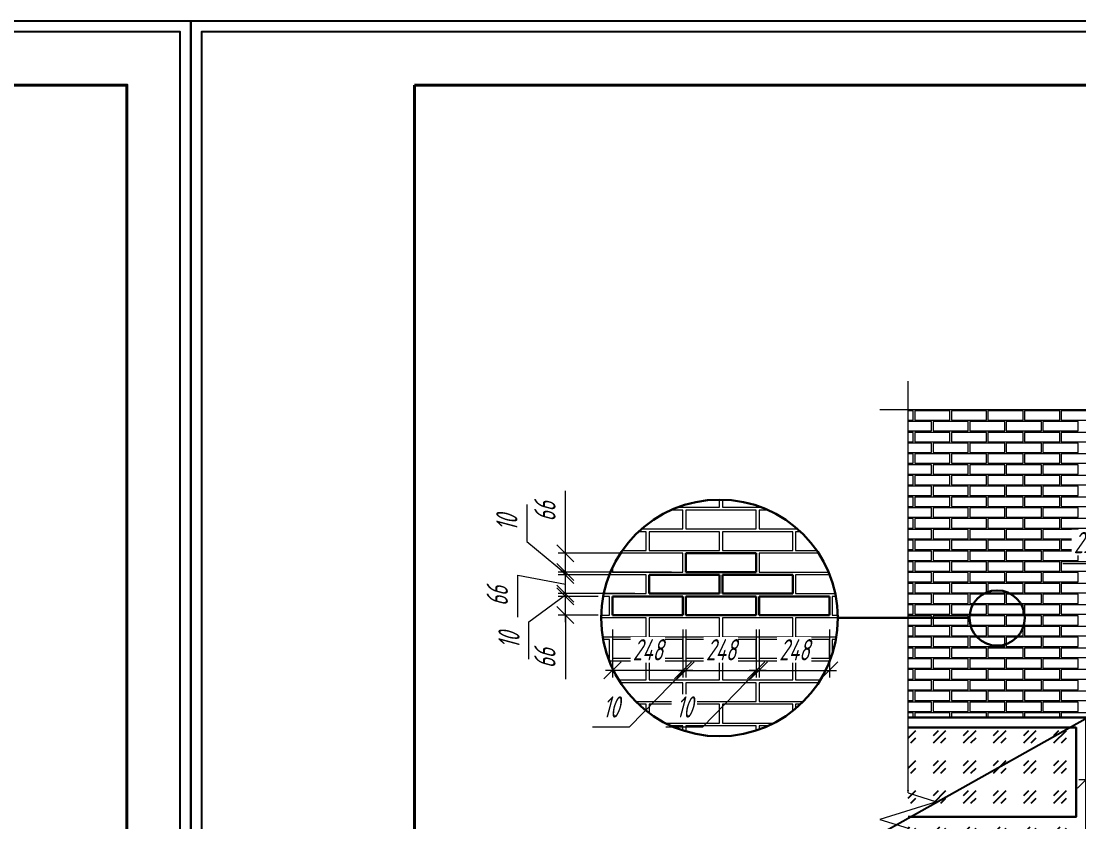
# Model space of a CAD drawing. Header units: millimetres. Extents: x -85477 to 745244, y -3684 to 128206.
# Drawn here: x 701669 to 709118, y 91721 to 97364 of the extents above; entities that cross this region are included whole.
import ezdxf

# ---------------------------------------------------------------- set-up
doc = ezdxf.new("R2010")
doc.units = ezdxf.units.MM
doc.layers.add('РАЗМЕРЫ', color=5, linetype='Continuous', lineweight=15)
doc.layers.add('СТЕНЫ 01', color=7, linetype='Continuous', lineweight=50)
doc.layers.add('ФОРМАТ', color=7, linetype='Continuous')
doc.layers.add('ШТРИХОВКА', color=3, linetype='Continuous', transparency=0.5)
doc.styles.add('ism - 01', font='simplex.shx', dxfattribs={"width": 0.62, "oblique": 15, "height": 150})
doc.styles.add('ism - 02', font='simplex.shx', dxfattribs={"width": 0.8, "oblique": 15, "height": 150})
doc.styles.get("Standard").update_dxf_attribs({"font": 'arial.ttf'})
doc.dimstyles.new('ism - 01', dxfattribs={"dimtxt": 150, "dimasz": 120, "dimexe": 50, "dimexo": 100, "dimgap": 65, "dimtad": 1, "dimdec": 0, "dimtxsty": 'ism - 01', "dimblk": 'OBLIQUE', "dimcen": 0, "dimdle": 50, "dimadec": 0, "dimazin": 0, "dimtfac": 1, "dimtdec": 0, "dimtmove": 0, "dimatfit": 3, "dimldrblk": 'OBLIQUE', "dimfxl": 1, "dimlwd": -1, "dimlwe": -1, "dimarcsym": 0})
doc.dimstyles.new('горизонтальный М100', dxfattribs={"dimscale": 100, "dimtxt": 3, "dimasz": 2, "dimexe": 2, "dimexo": 1, "dimgap": 1, "dimtad": 1, "dimtih": 1, "dimtoh": 1, "dimdec": 0, "dimzin": 1, "dimdsep": 46, "dimtxsty": 'Standard', "dimblk": 'OBLIQUE', "dimcen": 0, "dimdle": 2, "dimadec": 0, "dimazin": 0, "dimtfac": 1, "dimtdec": 0, "dimtmove": 0, "dimatfit": 3, "dimfxl": 1, "dimtolj": 1, "dimtzin": 0, "dimarcsym": 0})

# ---------------------------------------------------------------- blocks, each defined once
blk = doc.blocks.new('*D318')
at = {"layer": 'Defpoints', "color": 0, "linetype": 'ByBlock', "ltscale": 1.333333, "transparency": 16777216}
for p in [(0, 594), (0, 594), (0, 0)]:
    blk.add_point(p, dxfattribs=at)
at = {"layer": 'ФОРМАТ', "color": 0, "linetype": 'ByBlock', "lineweight": -2, "ltscale": 1.333333, "transparency": 16777216}
blk.add_line((0, 0), (0, 594), dxfattribs=at)
at = {"layer": 'ФОРМАТ', "color": 0, "linetype": 'ByBlock', "lineweight": -2, "ltscale": 1.333333, "transparency": 16777216, "insert": (-25.291, 3.782), "char_height": 150, "attachment_point": 5, "style": 'ism - 02'}
blk.add_mtext('\\A1;{\\H0.012x;594}', dxfattribs=at)
blk = doc.blocks.new('_None')
blk = doc.blocks.new('*U485')
at = {"layer": 'РАЗМЕРЫ', "color": 0, "ltscale": 100}
for p, q in [((0, -2700.2), (0, 200)), ((0, -2700.2), (200, -2762.7)), ((200, -2762.7), (-200, -2887.7)), ((-200, -2887.7), (0, -2950.2)), ((0, -5850.4), (0, -2950.2))]:
    blk.add_line(p, q, dxfattribs=at)
blk = doc.blocks.new('_Oblique')
at = {"color": 0, "lineweight": -2}
blk.add_line((-0.5, -0.5), (0.5, 0.5), dxfattribs=at)
blk = doc.blocks.new('*D320')
at = {"layer": 'Defpoints', "color": 0}
for p in [(709169.5, 92456), (710724.5, 92436), (709169.5, 92018.5)]:
    blk.add_point(p, dxfattribs=at)
at = {"layer": 'РАЗМЕРЫ', "color": 0}
for p, q in [((709169.5, 92356), (709169.5, 91968.5)), ((710724.5, 92336), (710724.5, 91968.5)), ((710774.5, 92018.5), (709119.5, 92018.5))]:
    blk.add_line(p, q, dxfattribs=at)
at = {"layer": 'РАЗМЕРЫ', "color": 0, "xscale": 120, "yscale": 120, "zscale": 120, "rotation": 180}
blk.add_blockref('_Oblique', (709169.5, 92018.5), dxfattribs=at)
at = {"layer": 'РАЗМЕРЫ', "color": 0, "xscale": 120, "yscale": 120, "zscale": 120}
blk.add_blockref('_Oblique', (710724.5, 92018.5), dxfattribs=at)
at = {"layer": 'РАЗМЕРЫ', "color": 0, "insert": (709947, 92161.6), "char_height": 150, "attachment_point": 5, "style": 'ism - 01', "bg_fill": 3, "box_fill_scale": 1.1, "bg_fill_color": 256, "bg_fill_true_color": 13158600, "bg_fill_transparency": 0}
blk.add_mtext('1555', dxfattribs=at)
blk = doc.blocks.new('*U484')
at = {"layer": 'РАЗМЕРЫ', "color": 0, "ltscale": 100}
blk.add_line((-14589.6, 0), (-7319.8, 0), dxfattribs=at)
blk = doc.blocks.new('*D680')
at = {"layer": 'Defpoints', "color": 0}
for p in [(706349.9, 93177.9), (706845.9, 93177.9), (706845.9, 92788.1)]:
    blk.add_point(p, dxfattribs=at)
at = {"layer": 'РАЗМЕРЫ', "color": 0, "linetype": 'Continuous'}
for p, q in [((706349.9, 93077.9), (706349.9, 92738.1)), ((706845.9, 93077.9), (706845.9, 92738.1)), ((706299.9, 92788.1), (706895.9, 92788.1))]:
    blk.add_line(p, q, dxfattribs=at)
at = {"layer": 'РАЗМЕРЫ', "color": 0, "xscale": 120, "yscale": 120, "zscale": 120, "rotation": 180}
blk.add_blockref('_Oblique', (706349.9, 92788.1), dxfattribs=at)
at = {"layer": 'РАЗМЕРЫ', "color": 0, "xscale": 120, "yscale": 120, "zscale": 120}
blk.add_blockref('_Oblique', (706845.9, 92788.1), dxfattribs=at)
at = {"layer": 'РАЗМЕРЫ', "color": 0, "insert": (706597.9, 92933.9), "char_height": 150, "attachment_point": 5, "style": 'ism - 01', "bg_fill": 3, "box_fill_scale": 1.1, "bg_fill_color": 256, "bg_fill_true_color": 13158600, "bg_fill_transparency": 0}
blk.add_mtext('248', dxfattribs=at)
blk = doc.blocks.new('*D681')
at = {"layer": 'Defpoints', "color": 0}
for p in [(706865.9, 93177.9), (707361.9, 93177.9), (707361.9, 92788.1)]:
    blk.add_point(p, dxfattribs=at)
at = {"layer": 'РАЗМЕРЫ', "color": 0, "linetype": 'Continuous'}
for p, q in [((706865.9, 93077.9), (706865.9, 92738.1)), ((707361.9, 93077.9), (707361.9, 92738.1)), ((706815.9, 92788.1), (707411.9, 92788.1))]:
    blk.add_line(p, q, dxfattribs=at)
at = {"layer": 'РАЗМЕРЫ', "color": 0, "xscale": 120, "yscale": 120, "zscale": 120, "rotation": 180}
blk.add_blockref('_Oblique', (706865.9, 92788.1), dxfattribs=at)
at = {"layer": 'РАЗМЕРЫ', "color": 0, "xscale": 120, "yscale": 120, "zscale": 120}
blk.add_blockref('_Oblique', (707361.9, 92788.1), dxfattribs=at)
at = {"layer": 'РАЗМЕРЫ', "color": 0, "insert": (707113.9, 92933.9), "char_height": 150, "attachment_point": 5, "style": 'ism - 01', "bg_fill": 3, "box_fill_scale": 1.1, "bg_fill_color": 256, "bg_fill_true_color": 13158600, "bg_fill_transparency": 0}
blk.add_mtext('248', dxfattribs=at)
blk = doc.blocks.new('*D682')
at = {"layer": 'Defpoints', "color": 0}
for p in [(705833.9, 93177.9), (706329.9, 93177.9), (705833.9, 92788.1)]:
    blk.add_point(p, dxfattribs=at)
at = {"layer": 'РАЗМЕРЫ', "color": 0, "linetype": 'Continuous'}
for p, q in [((705833.9, 93077.9), (705833.9, 92738.1)), ((706329.9, 93077.9), (706329.9, 92738.1)), ((706379.9, 92788.1), (705783.9, 92788.1))]:
    blk.add_line(p, q, dxfattribs=at)
at = {"layer": 'РАЗМЕРЫ', "color": 0, "xscale": 120, "yscale": 120, "zscale": 120, "rotation": 180}
blk.add_blockref('_Oblique', (705833.9, 92788.1), dxfattribs=at)
at = {"layer": 'РАЗМЕРЫ', "color": 0, "xscale": 120, "yscale": 120, "zscale": 120}
blk.add_blockref('_Oblique', (706329.9, 92788.1), dxfattribs=at)
at = {"layer": 'РАЗМЕРЫ', "color": 0, "insert": (706081.9, 92933.9), "char_height": 150, "attachment_point": 5, "style": 'ism - 01', "bg_fill": 3, "box_fill_scale": 1.1, "bg_fill_color": 256, "bg_fill_true_color": 13158600, "bg_fill_transparency": 0}
blk.add_mtext('248', dxfattribs=at)
blk = doc.blocks.new('*D683')
at = {"layer": 'Defpoints', "color": 0}
for p in [(706329.9, 93177.9), (706349.9, 93177.9), (706329.9, 92788.1)]:
    blk.add_point(p, dxfattribs=at)
at = {"layer": 'РАЗМЕРЫ', "color": 0, "linetype": 'Continuous'}
for p, q in [((706329.9, 93077.9), (706329.9, 92738.1)), ((706349.9, 93077.9), (706349.9, 92738.1)), ((705953.9, 92391.1), (706339.9, 92788.1)), ((706399.9, 92788.1), (706279.9, 92788.1)), ((705693, 92391.1), (705953.9, 92391.1))]:
    blk.add_line(p, q, dxfattribs=at)
at = {"layer": 'РАЗМЕРЫ', "color": 0, "xscale": 120, "yscale": 120, "zscale": 120}
blk.add_blockref('_Oblique', (706329.9, 92788.1), dxfattribs=at)
at = {"layer": 'РАЗМЕРЫ', "color": 0, "xscale": 120, "yscale": 120, "zscale": 120, "rotation": 180}
blk.add_blockref('_Oblique', (706349.9, 92788.1), dxfattribs=at)
at = {"layer": 'РАЗМЕРЫ', "color": 0, "insert": (705823.5, 92531.1), "char_height": 150, "attachment_point": 5, "style": 'ism - 01', "bg_fill": 3, "box_fill_scale": 1.1, "bg_fill_color": 256, "bg_fill_true_color": 13158600, "bg_fill_transparency": 0}
blk.add_mtext('10', dxfattribs=at)
blk = doc.blocks.new('*D684')
at = {"layer": 'Defpoints', "color": 0}
for p in [(706845.9, 93177.9), (706865.9, 93177.9), (706845.9, 92788.1)]:
    blk.add_point(p, dxfattribs=at)
at = {"layer": 'РАЗМЕРЫ', "color": 0, "linetype": 'Continuous'}
for p, q in [((706845.9, 93077.9), (706845.9, 92738.1)), ((706865.9, 93077.9), (706865.9, 92738.1)), ((706469.9, 92391.1), (706855.9, 92788.1)), ((706915.9, 92788.1), (706795.9, 92788.1)), ((706209, 92391.1), (706469.9, 92391.1))]:
    blk.add_line(p, q, dxfattribs=at)
at = {"layer": 'РАЗМЕРЫ', "color": 0, "xscale": 120, "yscale": 120, "zscale": 120}
blk.add_blockref('_Oblique', (706845.9, 92788.1), dxfattribs=at)
at = {"layer": 'РАЗМЕРЫ', "color": 0, "xscale": 120, "yscale": 120, "zscale": 120, "rotation": 180}
blk.add_blockref('_Oblique', (706865.9, 92788.1), dxfattribs=at)
at = {"layer": 'РАЗМЕРЫ', "color": 0, "insert": (706339.5, 92531.1), "char_height": 150, "attachment_point": 5, "style": 'ism - 01', "bg_fill": 3, "box_fill_scale": 1.1, "bg_fill_color": 256, "bg_fill_true_color": 13158600, "bg_fill_transparency": 0}
blk.add_mtext('10', dxfattribs=at)
blk = doc.blocks.new('*D685')
at = {"layer": 'Defpoints', "color": 0}
for p in [(705502.3, 93309.9), (705833.9, 93309.9), (705833.9, 93177.9)]:
    blk.add_point(p, dxfattribs=at)
at = {"layer": 'РАЗМЕРЫ', "color": 0, "linetype": 'Continuous'}
for p, q in [((705502.3, 93127.9), (705502.3, 93359.9)), ((705733.9, 93309.9), (705452.3, 93309.9)), ((705733.9, 93177.9), (705452.3, 93177.9)), ((705502.3, 93177.9), (705502.3, 92726.2))]:
    blk.add_line(p, q, dxfattribs=at)
at = {"layer": 'РАЗМЕРЫ', "color": 0, "xscale": 120, "yscale": 120, "zscale": 120}
for p, rotation in [((705502.3, 93309.9), 90), ((705502.3, 93177.9), 270)]:
    blk.add_blockref('_Oblique', p, dxfattribs=dict(at, rotation=rotation))
at = {"layer": 'РАЗМЕРЫ', "color": 0, "insert": (705357.9, 92873.4), "char_height": 150, "attachment_point": 5, "rotation": 90, "style": 'ism - 01', "bg_fill": 3, "box_fill_scale": 1.1, "bg_fill_color": 256, "bg_fill_true_color": 13158600, "bg_fill_transparency": 0}
blk.add_mtext('66', dxfattribs=at)
blk = doc.blocks.new('*D686')
at = {"layer": 'Defpoints', "color": 0}
for p in [(705502.3, 93329.9), (705833.9, 93309.9), (706091.9, 93329.9)]:
    blk.add_point(p, dxfattribs=at)
at = {"layer": 'РАЗМЕРЫ', "color": 0, "linetype": 'Continuous'}
for p, q in [((705502.3, 93259.9), (705502.3, 93379.9)), ((705245, 93129.7), (705502.3, 93319.9)), ((705991.9, 93329.9), (705452.3, 93329.9)), ((705733.9, 93309.9), (705452.3, 93309.9)), ((705245, 92868.8), (705245, 93129.7))]:
    blk.add_line(p, q, dxfattribs=at)
at = {"layer": 'РАЗМЕРЫ', "color": 0, "xscale": 120, "yscale": 120, "zscale": 120}
for p, rotation in [((705502.3, 93329.9), 270), ((705502.3, 93309.9), 90)]:
    blk.add_blockref('_Oblique', p, dxfattribs=dict(at, rotation=rotation))
at = {"layer": 'РАЗМЕРЫ', "color": 0, "insert": (705105, 92999.2), "char_height": 150, "attachment_point": 5, "rotation": 90, "style": 'ism - 01', "bg_fill": 3, "box_fill_scale": 1.1, "bg_fill_color": 256, "bg_fill_true_color": 13158600, "bg_fill_transparency": 0}
blk.add_mtext('10', dxfattribs=at)
blk = doc.blocks.new('*D687')
at = {"layer": 'Defpoints', "color": 0}
for p in [(705502.3, 93461.9), (706091.9, 93461.9), (706091.9, 93329.9)]:
    blk.add_point(p, dxfattribs=at)
at = {"layer": 'РАЗМЕРЫ', "color": 0, "linetype": 'Continuous'}
for p, q in [((705502.3, 93279.9), (705502.3, 93511.9)), ((705166.5, 93164.4), (705166.5, 93458.9)), ((705166.5, 93458.9), (705502.3, 93395.9)), ((705991.9, 93461.9), (705452.3, 93461.9)), ((705991.9, 93329.9), (705452.3, 93329.9))]:
    blk.add_line(p, q, dxfattribs=at)
at = {"layer": 'РАЗМЕРЫ', "color": 0, "xscale": 120, "yscale": 120, "zscale": 120}
for p, rotation in [((705502.3, 93461.9), 90), ((705502.3, 93329.9), 270)]:
    blk.add_blockref('_Oblique', p, dxfattribs=dict(at, rotation=rotation))
at = {"layer": 'РАЗМЕРЫ', "color": 0, "insert": (705022.2, 93311.7), "char_height": 150, "attachment_point": 5, "rotation": 90, "style": 'ism - 01', "bg_fill": 3, "box_fill_scale": 1.1, "bg_fill_color": 256, "bg_fill_true_color": 13158600, "bg_fill_transparency": 0}
blk.add_mtext('66', dxfattribs=at)
blk = doc.blocks.new('*D688')
at = {"layer": 'Defpoints', "color": 0}
for p in [(705502.3, 93481.9), (706091.9, 93461.9), (706349.9, 93481.9)]:
    blk.add_point(p, dxfattribs=at)
at = {"layer": 'РАЗМЕРЫ', "color": 0, "linetype": 'Continuous'}
for p, q in [((705229.8, 93958.2), (705229.8, 93697.3)), ((705229.8, 93697.3), (705502.3, 93471.9)), ((705502.3, 93411.9), (705502.3, 93531.9)), ((706249.9, 93481.9), (705452.3, 93481.9)), ((705991.9, 93461.9), (705452.3, 93461.9))]:
    blk.add_line(p, q, dxfattribs=at)
at = {"layer": 'РАЗМЕРЫ', "color": 0, "xscale": 120, "yscale": 120, "zscale": 120}
for p, rotation in [((705502.3, 93481.9), 270), ((705502.3, 93461.9), 90)]:
    blk.add_blockref('_Oblique', p, dxfattribs=dict(at, rotation=rotation))
at = {"layer": 'РАЗМЕРЫ', "color": 0, "insert": (705089.8, 93827.7), "char_height": 150, "attachment_point": 5, "rotation": 90, "style": 'ism - 01', "bg_fill": 3, "box_fill_scale": 1.1, "bg_fill_color": 256, "bg_fill_true_color": 13158600, "bg_fill_transparency": 0}
blk.add_mtext('10', dxfattribs=at)
blk = doc.blocks.new('*D689')
at = {"layer": 'Defpoints', "color": 0}
for p in [(705502.3, 93613.9), (706349.9, 93613.9), (706349.9, 93481.9)]:
    blk.add_point(p, dxfattribs=at)
at = {"layer": 'РАЗМЕРЫ', "color": 0, "linetype": 'Continuous'}
for p, q in [((705502.3, 93613.9), (705502.3, 94054.8)), ((705502.3, 93431.9), (705502.3, 93663.9)), ((706249.9, 93613.9), (705452.3, 93613.9)), ((706249.9, 93481.9), (705452.3, 93481.9))]:
    blk.add_line(p, q, dxfattribs=at)
at = {"layer": 'РАЗМЕРЫ', "color": 0, "xscale": 120, "yscale": 120, "zscale": 120}
for p, rotation in [((705502.3, 93613.9), 90), ((705502.3, 93481.9), 270)]:
    blk.add_blockref('_Oblique', p, dxfattribs=dict(at, rotation=rotation))
at = {"layer": 'РАЗМЕРЫ', "color": 0, "insert": (705357.9, 93907.6), "char_height": 150, "attachment_point": 5, "rotation": 90, "style": 'ism - 01', "bg_fill": 3, "box_fill_scale": 1.1, "bg_fill_color": 256, "bg_fill_true_color": 13158600, "bg_fill_transparency": 0}
blk.add_mtext('66', dxfattribs=at)
blk = doc.blocks.new('*D1047')
at = {"layer": 'Defpoints', "color": 0}
for p in [(709657.6, 93540.5), (709657.6, 93183.9), (709894.5, 93183.9)]:
    blk.add_point(p, dxfattribs=at)
at = {"layer": 'РАЗМЕРЫ', "color": 0}
for p, q in [((709657.6, 93283.9), (709657.6, 93590.5)), ((709894.5, 93283.9), (709894.5, 93590.5)), ((709657.6, 93540.5), (709006.8, 93540.5)), ((709944.5, 93540.5), (709607.6, 93540.5))]:
    blk.add_line(p, q, dxfattribs=at)
at = {"layer": 'РАЗМЕРЫ', "color": 0, "xscale": 120, "yscale": 120, "zscale": 120, "rotation": 180}
blk.add_blockref('_Oblique', (709657.6, 93540.5), dxfattribs=at)
at = {"layer": 'РАЗМЕРЫ', "color": 0, "xscale": 120, "yscale": 120, "zscale": 120}
blk.add_blockref('_Oblique', (709894.5, 93540.5), dxfattribs=at)
at = {"layer": 'РАЗМЕРЫ', "color": 0, "insert": (709183.7, 93689.4), "char_height": 150, "attachment_point": 5, "style": 'ism - 01', "bg_fill": 3, "box_fill_scale": 1.1, "bg_fill_color": 256, "bg_fill_true_color": 13158600, "bg_fill_transparency": 0}
blk.add_mtext('237', dxfattribs=at)
blk = doc.blocks.new('*U316')
at = {"layer": 'ФОРМАТ', "linetype": 'ByBlock', "lineweight": -2, "ltscale": 1.333333}
for p, q in [((0, 594), (-420, 594)), ((-420, 594), (-420, 0)), ((0, 0), (0, 594))]:
    blk.add_line(p, q, dxfattribs=at)
blk.add_lwpolyline([(-419, 1), (-1, 1), (-1, 593), (-419, 593)], close=True, dxfattribs=at)
at = {"layer": 'ФОРМАТ', "linetype": 'ByBlock', "lineweight": 40}
blk.add_lwpolyline([(-399, 588), (-6, 588), (-6, 6), (-399, 6)], close=True, dxfattribs=at)
at = {"layer": 'ФОРМАТ', "linetype": 'ByBlock', "lineweight": -2, "ltscale": 1.333333}
dim = blk.add_linear_dim(base=(0, 594), p1=(0, 0), p2=(0, 594), angle=90, text='{\\H0.012x;<>}', dimstyle='горизонтальный М100', override={"dimscale": 1, "dimasz": 0, "dimexe": 0, "dimexo": 0, "dimtxsty": 'ism - 02', "dimblk1": 'None', "dimblk2": 'None', "dimsah": 1, "dimdle": 0, "dimse1": 1, "dimse2": 1, "dimtmove": 2, "dimfxl": 0}, dxfattribs=at)
dim.commit()
dim.dimension.update_dxf_attribs({"geometry": '*D318', "text_midpoint": (-25.291, 3.782), "dimtype": 160})

msp = doc.modelspace()

# ---------------------------------------------------------------- hatches: boundary and pattern name
at = {"layer": 'ШТРИХОВКА', "transparency": 33554508}
h = msp.add_hatch(dxfattribs=at)
h.set_pattern_fill('GOST_GLASS', color=4, scale=25)
h.set_pattern_definition([(45, (63000, 1e-11), (212.132034, 0), [125, -175]), (45, (63053.03, 1e-11), (212.132034, 0), [50, -250]), (45, (63000, 53.03), (212.132034, 0), [50, -250])])
h.paths.add_polyline_path([(709099.5, 91756.4), (709099.5, 92386), (707916, 92386), (707916, 91756.4)])
h.paths.add_polyline_path([(709099.5, 91686.4), (707916, 91686.4), (707916, 91598.9), (708116, 91536.4), (707716, 91411.4), (707916, 91348.9), (707916, 89595), (709099.5, 89595)])

# ---------------------------------------------------------------- linework, layer by layer
at = {"layer": 'РАЗМЕРЫ', "color": 0, "transparency": 33554559}
for p, q in [((706587.9, 93937.9), (706587.9, 93991.6)), ((706607.9, 93991.4), (706607.9, 93937.9)), ((706329.9, 93917.9), (706245.1, 93917.9)), ((706293.5, 93937.9), (706587.9, 93937.9)), ((706329.9, 93785.9), (706329.9, 93917.9)), ((706845.9, 93917.9), (706349.9, 93917.9)), ((706349.9, 93917.9), (706349.9, 93785.9)), ((706607.9, 93937.9), (706882.3, 93937.9)), ((706845.9, 93785.9), (706845.9, 93917.9)), ((706930.7, 93917.9), (706865.9, 93917.9)), ((706865.9, 93917.9), (706865.9, 93785.9)), ((706071.9, 93765.9), (706017.4, 93765.9)), ((706039.5, 93785.9), (706329.9, 93785.9)), ((706071.9, 93633.9), (706071.9, 93765.9)), ((706587.9, 93765.9), (706091.9, 93765.9)), ((706091.9, 93765.9), (706091.9, 93633.9)), ((706349.9, 93785.9), (706845.9, 93785.9)), ((706587.9, 93633.9), (706587.9, 93765.9)), ((707103.9, 93765.9), (706607.9, 93765.9)), ((706607.9, 93765.9), (706607.9, 93633.9)), ((706865.9, 93785.9), (707136.3, 93785.9)), ((707103.9, 93633.9), (707103.9, 93765.9)), ((707158.3, 93765.9), (707123.9, 93765.9)), ((707123.9, 93765.9), (707123.9, 93633.9)), ((706329.9, 93613.9), (705889.9, 93613.9)), ((705903.4, 93633.9), (706071.9, 93633.9)), ((706091.9, 93633.9), (706587.9, 93633.9)), ((706329.9, 93481.9), (706329.9, 93613.9)), ((706607.9, 93633.9), (707103.9, 93633.9)), ((707285.9, 93613.9), (706865.9, 93613.9)), ((706865.9, 93613.9), (706865.9, 93481.9)), ((707123.9, 93633.9), (707272.4, 93633.9)), ((705833.9, 93513.6), (705833.9, 93481.9)), ((706071.9, 93461.9), (705811.6, 93461.9)), ((705833.9, 93481.9), (706329.9, 93481.9)), ((706071.9, 93329.9), (706071.9, 93461.9)), ((706865.9, 93481.9), (707356.1, 93481.9)), ((707364.2, 93461.9), (707123.9, 93461.9)), ((707123.9, 93461.9), (707123.9, 93329.9)), ((705813.9, 93309.9), (705768.1, 93309.9)), ((705772.1, 93329.9), (706071.9, 93329.9)), ((705813.9, 93177.9), (705813.9, 93309.9)), ((707123.9, 93329.9), (707403.7, 93329.9)), ((707407.6, 93309.9), (707381.9, 93309.9)), ((707381.9, 93309.9), (707381.9, 93177.9)), ((706071.9, 93157.9), (705754.2, 93157.9)), ((705754.4, 93177.9), (705813.9, 93177.9)), ((706071.9, 93025.9), (706071.9, 93157.9)), ((706587.9, 93157.9), (706091.9, 93157.9)), ((706091.9, 93157.9), (706091.9, 93025.9)), ((706587.9, 93025.9), (706587.9, 93157.9)), ((707103.9, 93157.9), (706607.9, 93157.9)), ((706607.9, 93157.9), (706607.9, 93025.9)), ((707103.9, 93025.9), (707103.9, 93157.9)), ((707421.6, 93157.9), (707123.9, 93157.9)), ((707123.9, 93157.9), (707123.9, 93025.9)), ((707381.9, 93177.9), (707421.4, 93177.9)), ((705764.7, 93025.9), (706071.9, 93025.9)), ((705813.9, 93005.9), (705768.1, 93005.9)), ((705813.9, 92873.9), (705813.9, 93005.9)), ((706329.9, 93005.9), (705833.9, 93005.9)), ((705833.9, 93005.9), (705833.9, 92873.9)), ((706091.9, 93025.9), (706587.9, 93025.9)), ((706329.9, 92873.9), (706329.9, 93005.9)), ((706845.9, 93005.9), (706349.9, 93005.9)), ((706349.9, 93005.9), (706349.9, 92873.9)), ((706607.9, 93025.9), (707103.9, 93025.9)), ((706845.9, 92873.9), (706845.9, 93005.9)), ((707361.9, 93005.9), (706865.9, 93005.9)), ((706865.9, 93005.9), (706865.9, 92873.9)), ((707123.9, 93025.9), (707411.1, 93025.9)), ((707361.9, 92873.9), (707361.9, 93005.9)), ((707407.6, 93005.9), (707381.9, 93005.9)), ((707381.9, 93005.9), (707381.9, 92903.6)), ((705804, 92873.9), (705813.9, 92873.9)), ((706071.9, 92853.9), (705811.6, 92853.9)), ((705833.9, 92873.9), (706329.9, 92873.9)), ((706071.9, 92721.9), (706071.9, 92853.9)), ((706587.9, 92853.9), (706091.9, 92853.9)), ((706091.9, 92853.9), (706091.9, 92721.9)), ((706349.9, 92873.9), (706845.9, 92873.9)), ((706587.9, 92721.9), (706587.9, 92853.9)), ((707103.9, 92853.9), (706607.9, 92853.9)), ((706607.9, 92853.9), (706607.9, 92721.9)), ((706865.9, 92873.9), (707361.9, 92873.9)), ((707103.9, 92721.9), (707103.9, 92853.9)), ((707364.2, 92853.9), (707123.9, 92853.9)), ((707123.9, 92853.9), (707123.9, 92721.9)), ((705877.3, 92721.9), (706071.9, 92721.9)), ((706329.9, 92701.9), (705889.9, 92701.9)), ((706091.9, 92721.9), (706587.9, 92721.9)), ((706329.9, 92569.9), (706329.9, 92701.9)), ((706845.9, 92701.9), (706349.9, 92701.9)), ((706349.9, 92701.9), (706349.9, 92569.9)), ((706607.9, 92721.9), (707103.9, 92721.9)), ((706845.9, 92569.9), (706845.9, 92701.9)), ((707285.9, 92701.9), (706865.9, 92701.9)), ((706865.9, 92701.9), (706865.9, 92569.9)), ((707123.9, 92721.9), (707298.5, 92721.9)), ((705996.8, 92569.9), (706329.9, 92569.9)), ((706071.9, 92549.9), (706017.4, 92549.9)), ((706071.9, 92503), (706071.9, 92549.9)), ((706587.9, 92549.9), (706091.9, 92549.9)), ((706091.9, 92549.9), (706091.9, 92487.7)), ((706349.9, 92569.9), (706845.9, 92569.9)), ((706587.9, 92417.9), (706587.9, 92549.9)), ((707103.9, 92549.9), (706607.9, 92549.9)), ((706607.9, 92549.9), (706607.9, 92417.9)), ((706865.9, 92569.9), (707178.9, 92569.9)), ((707103.9, 92503), (707103.9, 92549.9)), ((707158.3, 92549.9), (707123.9, 92549.9)), ((707123.9, 92549.9), (707123.9, 92519.3)), ((706203.8, 92417.9), (706587.9, 92417.9)), ((706329.9, 92397.9), (706245.1, 92397.9)), ((706329.9, 92365.1), (706329.9, 92397.9)), ((706845.9, 92397.9), (706349.9, 92397.9)), ((706349.9, 92397.9), (706349.9, 92358.8)), ((706607.9, 92417.9), (706971.9, 92417.9)), ((706845.9, 92365.1), (706845.9, 92397.9)), ((706930.7, 92397.9), (706865.9, 92397.9)), ((706865.9, 92397.9), (706865.9, 92371.9))]:
    msp.add_line(p, q, dxfattribs=at)
at = {"layer": 'РАЗМЕРЫ', "color": 0, "lineweight": 30, "transparency": 33554559}
for p, q in [((706845.9, 93613.9), (706349.9, 93613.9)), ((706349.9, 93613.9), (706349.9, 93481.9)), ((706845.9, 93481.9), (706845.9, 93613.9)), ((706587.9, 93461.9), (706091.9, 93461.9)), ((706091.9, 93461.9), (706091.9, 93329.9)), ((706349.9, 93481.9), (706845.9, 93481.9)), ((706587.9, 93329.9), (706587.9, 93461.9)), ((707103.9, 93461.9), (706607.9, 93461.9)), ((706607.9, 93461.9), (706607.9, 93329.9)), ((707103.9, 93329.9), (707103.9, 93461.9)), ((706329.9, 93309.9), (705833.9, 93309.9)), ((705833.9, 93309.9), (705833.9, 93177.9)), ((706091.9, 93329.9), (706587.9, 93329.9)), ((706329.9, 93177.9), (706329.9, 93309.9)), ((706845.9, 93309.9), (706349.9, 93309.9)), ((706349.9, 93309.9), (706349.9, 93177.9)), ((706607.9, 93329.9), (707103.9, 93329.9)), ((706845.9, 93177.9), (706845.9, 93309.9)), ((707361.9, 93309.9), (706865.9, 93309.9)), ((706865.9, 93309.9), (706865.9, 93177.9)), ((707361.9, 93177.9), (707361.9, 93309.9)), ((705833.9, 93177.9), (706329.9, 93177.9)), ((706349.9, 93177.9), (706845.9, 93177.9)), ((706865.9, 93177.9), (707361.9, 93177.9))]:
    msp.add_line(p, q, dxfattribs=at)
at = {"layer": 'РАЗМЕРЫ', "color": 9, "transparency": 33554559}
for points in [[(707916, 94551.9), (707952.5, 94551.9), (707952.5, 94617.9), (707916, 94617.9)], [(707916, 94475.9), (708081.5, 94475.9), (708081.5, 94541.9), (707916, 94541.9)], [(707916, 94399.9), (707952.5, 94399.9), (707952.5, 94465.9), (707916, 94465.9)], [(707916, 94323.9), (708081.5, 94323.9), (708081.5, 94389.9), (707916, 94389.9)], [(707916, 94247.9), (707952.5, 94247.9), (707952.5, 94313.9), (707916, 94313.9)], [(707916, 94171.9), (708081.5, 94171.9), (708081.5, 94237.9), (707916, 94237.9)], [(707916, 94095.9), (707952.5, 94095.9), (707952.5, 94161.9), (707916, 94161.9)], [(707916, 94019.9), (708081.5, 94019.9), (708081.5, 94085.9), (707916, 94085.9)], [(707916, 93943.9), (707952.5, 93943.9), (707952.5, 94009.9), (707916, 94009.9)], [(707916, 93867.9), (708081.5, 93867.9), (708081.5, 93933.9), (707916, 93933.9)], [(707916, 93791.9), (707952.5, 93791.9), (707952.5, 93857.9), (707916, 93857.9)], [(707916, 93715.9), (708081.5, 93715.9), (708081.5, 93781.9), (707916, 93781.9)], [(707916, 93639.9), (707952.5, 93639.9), (707952.5, 93705.9), (707916, 93705.9)], [(707916, 93563.9), (708081.5, 93563.9), (708081.5, 93629.9), (707916, 93629.9)], [(707916, 93487.9), (707952.5, 93487.9), (707952.5, 93553.9), (707916, 93553.9)], [(707916, 93411.9), (708081.5, 93411.9), (708081.5, 93477.9), (707916, 93477.9)], [(707916, 93335.9), (707952.5, 93335.9), (707952.5, 93401.9), (707916, 93401.9)], [(707916, 93259.9), (708081.5, 93259.9), (708081.5, 93325.9), (707916, 93325.9)], [(707916, 93183.9), (707952.5, 93183.9), (707952.5, 93249.9), (707916, 93249.9)], [(707916, 93107.9), (708081.5, 93107.9), (708081.5, 93173.9), (707916, 93173.9)], [(707916, 93031.9), (707952.5, 93031.9), (707952.5, 93097.9), (707916, 93097.9)], [(707916, 92955.9), (708081.5, 92955.9), (708081.5, 93021.9), (707916, 93021.9)], [(707916, 92879.9), (707952.5, 92879.9), (707952.5, 92945.9), (707916, 92945.9)], [(707916, 92803.9), (708081.5, 92803.9), (708081.5, 92869.9), (707916, 92869.9)], [(707916, 92727.9), (707952.5, 92727.9), (707952.5, 92793.9), (707916, 92793.9)], [(707916, 92651.9), (708081.5, 92651.9), (708081.5, 92717.9), (707916, 92717.9)], [(707916, 92575.9), (707952.5, 92575.9), (707952.5, 92641.9), (707916, 92641.9)], [(707916, 92499.9), (708081.5, 92499.9), (708081.5, 92565.9), (707916, 92565.9)], [(707952.5, 92455.9), (707952.5, 92489.9), (707916, 92489.9)], [(708210.5, 92455.9), (708210.5, 92489.9), (707962.5, 92489.9), (707962.5, 92455.9)], [(708468.5, 92455.9), (708468.5, 92489.9), (708220.5, 92489.9), (708220.5, 92455.9)], [(708726.5, 92455.9), (708726.5, 92489.9), (708478.5, 92489.9), (708478.5, 92455.9)], [(708984.5, 92455.9), (708984.5, 92489.9), (708736.5, 92489.9), (708736.5, 92455.9)], [(709169.5, 92423.9), (709242.5, 92423.9), (709242.5, 92489.9), (708994.5, 92489.9), (708994.5, 92455.9)]]:
    msp.add_lwpolyline(points, dxfattribs=at)
for points in [[(707962.5, 94551.9), (708210.5, 94551.9), (708210.5, 94617.9), (707962.5, 94617.9)], [(708220.5, 94551.9), (708468.5, 94551.9), (708468.5, 94617.9), (708220.5, 94617.9)], [(708478.5, 94551.9), (708726.5, 94551.9), (708726.5, 94617.9), (708478.5, 94617.9)], [(708736.5, 94551.9), (708984.5, 94551.9), (708984.5, 94617.9), (708736.5, 94617.9)], [(708994.5, 94551.9), (709242.5, 94551.9), (709242.5, 94617.9), (708994.5, 94617.9)], [(708091.5, 94475.9), (708339.5, 94475.9), (708339.5, 94541.9), (708091.5, 94541.9)], [(708349.5, 94475.9), (708597.5, 94475.9), (708597.5, 94541.9), (708349.5, 94541.9)], [(708607.5, 94475.9), (708855.5, 94475.9), (708855.5, 94541.9), (708607.5, 94541.9)], [(708865.5, 94475.9), (709113.5, 94475.9), (709113.5, 94541.9), (708865.5, 94541.9)], [(707962.5, 94399.9), (708210.5, 94399.9), (708210.5, 94465.9), (707962.5, 94465.9)], [(708220.5, 94399.9), (708468.5, 94399.9), (708468.5, 94465.9), (708220.5, 94465.9)], [(708478.5, 94399.9), (708726.5, 94399.9), (708726.5, 94465.9), (708478.5, 94465.9)], [(708736.5, 94399.9), (708984.5, 94399.9), (708984.5, 94465.9), (708736.5, 94465.9)], [(708994.5, 94399.9), (709242.5, 94399.9), (709242.5, 94465.9), (708994.5, 94465.9)], [(708091.5, 94323.9), (708339.5, 94323.9), (708339.5, 94389.9), (708091.5, 94389.9)], [(708349.5, 94323.9), (708597.5, 94323.9), (708597.5, 94389.9), (708349.5, 94389.9)], [(708607.5, 94323.9), (708855.5, 94323.9), (708855.5, 94389.9), (708607.5, 94389.9)], [(708865.5, 94323.9), (709113.5, 94323.9), (709113.5, 94389.9), (708865.5, 94389.9)], [(707962.5, 94247.9), (708210.5, 94247.9), (708210.5, 94313.9), (707962.5, 94313.9)], [(708220.5, 94247.9), (708468.5, 94247.9), (708468.5, 94313.9), (708220.5, 94313.9)], [(708478.5, 94247.9), (708726.5, 94247.9), (708726.5, 94313.9), (708478.5, 94313.9)], [(708736.5, 94247.9), (708984.5, 94247.9), (708984.5, 94313.9), (708736.5, 94313.9)], [(708994.5, 94247.9), (709242.5, 94247.9), (709242.5, 94313.9), (708994.5, 94313.9)], [(708091.5, 94171.9), (708339.5, 94171.9), (708339.5, 94237.9), (708091.5, 94237.9)], [(708349.5, 94171.9), (708597.5, 94171.9), (708597.5, 94237.9), (708349.5, 94237.9)], [(708607.5, 94171.9), (708855.5, 94171.9), (708855.5, 94237.9), (708607.5, 94237.9)], [(708865.5, 94171.9), (709113.5, 94171.9), (709113.5, 94237.9), (708865.5, 94237.9)], [(707962.5, 94095.9), (708210.5, 94095.9), (708210.5, 94161.9), (707962.5, 94161.9)], [(708220.5, 94095.9), (708468.5, 94095.9), (708468.5, 94161.9), (708220.5, 94161.9)], [(708478.5, 94095.9), (708726.5, 94095.9), (708726.5, 94161.9), (708478.5, 94161.9)], [(708736.5, 94095.9), (708984.5, 94095.9), (708984.5, 94161.9), (708736.5, 94161.9)], [(708994.5, 94095.9), (709242.5, 94095.9), (709242.5, 94161.9), (708994.5, 94161.9)], [(708091.5, 94019.9), (708339.5, 94019.9), (708339.5, 94085.9), (708091.5, 94085.9)], [(708349.5, 94019.9), (708597.5, 94019.9), (708597.5, 94085.9), (708349.5, 94085.9)], [(708607.5, 94019.9), (708855.5, 94019.9), (708855.5, 94085.9), (708607.5, 94085.9)], [(708865.5, 94019.9), (709113.5, 94019.9), (709113.5, 94085.9), (708865.5, 94085.9)], [(707962.5, 93943.9), (708210.5, 93943.9), (708210.5, 94009.9), (707962.5, 94009.9)], [(708220.5, 93943.9), (708468.5, 93943.9), (708468.5, 94009.9), (708220.5, 94009.9)], [(708478.5, 93943.9), (708726.5, 93943.9), (708726.5, 94009.9), (708478.5, 94009.9)], [(708736.5, 93943.9), (708984.5, 93943.9), (708984.5, 94009.9), (708736.5, 94009.9)], [(708994.5, 93943.9), (709242.5, 93943.9), (709242.5, 94009.9), (708994.5, 94009.9)], [(708091.5, 93867.9), (708339.5, 93867.9), (708339.5, 93933.9), (708091.5, 93933.9)], [(708349.5, 93867.9), (708597.5, 93867.9), (708597.5, 93933.9), (708349.5, 93933.9)], [(708607.5, 93867.9), (708855.5, 93867.9), (708855.5, 93933.9), (708607.5, 93933.9)], [(708865.5, 93867.9), (709113.5, 93867.9), (709113.5, 93933.9), (708865.5, 93933.9)], [(707962.5, 93791.9), (708210.5, 93791.9), (708210.5, 93857.9), (707962.5, 93857.9)], [(708220.5, 93791.9), (708468.5, 93791.9), (708468.5, 93857.9), (708220.5, 93857.9)], [(708478.5, 93791.9), (708726.5, 93791.9), (708726.5, 93857.9), (708478.5, 93857.9)], [(708736.5, 93791.9), (708984.5, 93791.9), (708984.5, 93857.9), (708736.5, 93857.9)], [(708994.5, 93791.9), (709242.5, 93791.9), (709242.5, 93857.9), (708994.5, 93857.9)], [(708091.5, 93715.9), (708339.5, 93715.9), (708339.5, 93781.9), (708091.5, 93781.9)], [(708349.5, 93715.9), (708597.5, 93715.9), (708597.5, 93781.9), (708349.5, 93781.9)], [(708607.5, 93715.9), (708855.5, 93715.9), (708855.5, 93781.9), (708607.5, 93781.9)], [(708865.5, 93715.9), (709113.5, 93715.9), (709113.5, 93781.9), (708865.5, 93781.9)], [(707962.5, 93639.9), (708210.5, 93639.9), (708210.5, 93705.9), (707962.5, 93705.9)], [(708220.5, 93639.9), (708468.5, 93639.9), (708468.5, 93705.9), (708220.5, 93705.9)], [(708478.5, 93639.9), (708726.5, 93639.9), (708726.5, 93705.9), (708478.5, 93705.9)], [(708736.5, 93639.9), (708984.5, 93639.9), (708984.5, 93705.9), (708736.5, 93705.9)], [(708994.5, 93639.9), (709242.5, 93639.9), (709242.5, 93705.9), (708994.5, 93705.9)], [(708091.5, 93563.9), (708339.5, 93563.9), (708339.5, 93629.9), (708091.5, 93629.9)], [(708349.5, 93563.9), (708597.5, 93563.9), (708597.5, 93629.9), (708349.5, 93629.9)], [(708607.5, 93563.9), (708855.5, 93563.9), (708855.5, 93629.9), (708607.5, 93629.9)], [(708865.5, 93563.9), (709113.5, 93563.9), (709113.5, 93629.9), (708865.5, 93629.9)], [(707962.5, 93487.9), (708210.5, 93487.9), (708210.5, 93553.9), (707962.5, 93553.9)], [(708220.5, 93487.9), (708468.5, 93487.9), (708468.5, 93553.9), (708220.5, 93553.9)], [(708478.5, 93487.9), (708726.5, 93487.9), (708726.5, 93553.9), (708478.5, 93553.9)], [(708736.5, 93487.9), (708984.5, 93487.9), (708984.5, 93553.9), (708736.5, 93553.9)], [(708994.5, 93487.9), (709242.5, 93487.9), (709242.5, 93553.9), (708994.5, 93553.9)], [(708091.5, 93411.9), (708339.5, 93411.9), (708339.5, 93477.9), (708091.5, 93477.9)], [(708349.5, 93411.9), (708597.5, 93411.9), (708597.5, 93477.9), (708349.5, 93477.9)], [(708607.5, 93411.9), (708855.5, 93411.9), (708855.5, 93477.9), (708607.5, 93477.9)], [(708865.5, 93411.9), (709113.5, 93411.9), (709113.5, 93477.9), (708865.5, 93477.9)], [(707962.5, 93335.9), (708210.5, 93335.9), (708210.5, 93401.9), (707962.5, 93401.9)], [(708220.5, 93335.9), (708468.5, 93335.9), (708468.5, 93401.9), (708220.5, 93401.9)], [(708478.5, 93335.9), (708726.5, 93335.9), (708726.5, 93401.9), (708478.5, 93401.9)], [(708736.5, 93335.9), (708984.5, 93335.9), (708984.5, 93401.9), (708736.5, 93401.9)], [(708994.5, 93335.9), (709242.5, 93335.9), (709242.5, 93401.9), (708994.5, 93401.9)], [(708091.5, 93259.9), (708339.5, 93259.9), (708339.5, 93325.9), (708091.5, 93325.9)], [(708349.5, 93259.9), (708597.5, 93259.9), (708597.5, 93325.9), (708349.5, 93325.9)], [(708607.5, 93259.9), (708855.5, 93259.9), (708855.5, 93325.9), (708607.5, 93325.9)], [(708865.5, 93259.9), (709113.5, 93259.9), (709113.5, 93325.9), (708865.5, 93325.9)], [(707962.5, 93183.9), (708210.5, 93183.9), (708210.5, 93249.9), (707962.5, 93249.9)], [(708220.5, 93183.9), (708468.5, 93183.9), (708468.5, 93249.9), (708220.5, 93249.9)], [(708478.5, 93183.9), (708726.5, 93183.9), (708726.5, 93249.9), (708478.5, 93249.9)], [(708736.5, 93183.9), (708984.5, 93183.9), (708984.5, 93249.9), (708736.5, 93249.9)], [(708994.5, 93183.9), (709242.5, 93183.9), (709242.5, 93249.9), (708994.5, 93249.9)], [(708091.5, 93107.9), (708339.5, 93107.9), (708339.5, 93173.9), (708091.5, 93173.9)], [(708349.5, 93107.9), (708597.5, 93107.9), (708597.5, 93173.9), (708349.5, 93173.9)], [(708607.5, 93107.9), (708855.5, 93107.9), (708855.5, 93173.9), (708607.5, 93173.9)], [(708865.5, 93107.9), (709113.5, 93107.9), (709113.5, 93173.9), (708865.5, 93173.9)], [(707962.5, 93031.9), (708210.5, 93031.9), (708210.5, 93097.9), (707962.5, 93097.9)], [(708220.5, 93031.9), (708468.5, 93031.9), (708468.5, 93097.9), (708220.5, 93097.9)], [(708478.5, 93031.9), (708726.5, 93031.9), (708726.5, 93097.9), (708478.5, 93097.9)], [(708736.5, 93031.9), (708984.5, 93031.9), (708984.5, 93097.9), (708736.5, 93097.9)], [(708994.5, 93031.9), (709242.5, 93031.9), (709242.5, 93097.9), (708994.5, 93097.9)], [(708091.5, 92955.9), (708339.5, 92955.9), (708339.5, 93021.9), (708091.5, 93021.9)], [(708349.5, 92955.9), (708597.5, 92955.9), (708597.5, 93021.9), (708349.5, 93021.9)], [(708607.5, 92955.9), (708855.5, 92955.9), (708855.5, 93021.9), (708607.5, 93021.9)], [(708865.5, 92955.9), (709113.5, 92955.9), (709113.5, 93021.9), (708865.5, 93021.9)], [(707962.5, 92879.9), (708210.5, 92879.9), (708210.5, 92945.9), (707962.5, 92945.9)], [(708220.5, 92879.9), (708468.5, 92879.9), (708468.5, 92945.9), (708220.5, 92945.9)], [(708478.5, 92879.9), (708726.5, 92879.9), (708726.5, 92945.9), (708478.5, 92945.9)], [(708736.5, 92879.9), (708984.5, 92879.9), (708984.5, 92945.9), (708736.5, 92945.9)], [(708994.5, 92879.9), (709242.5, 92879.9), (709242.5, 92945.9), (708994.5, 92945.9)], [(708091.5, 92803.9), (708339.5, 92803.9), (708339.5, 92869.9), (708091.5, 92869.9)], [(708349.5, 92803.9), (708597.5, 92803.9), (708597.5, 92869.9), (708349.5, 92869.9)], [(708607.5, 92803.9), (708855.5, 92803.9), (708855.5, 92869.9), (708607.5, 92869.9)], [(708865.5, 92803.9), (709113.5, 92803.9), (709113.5, 92869.9), (708865.5, 92869.9)], [(707962.5, 92727.9), (708210.5, 92727.9), (708210.5, 92793.9), (707962.5, 92793.9)], [(708220.5, 92727.9), (708468.5, 92727.9), (708468.5, 92793.9), (708220.5, 92793.9)], [(708478.5, 92727.9), (708726.5, 92727.9), (708726.5, 92793.9), (708478.5, 92793.9)], [(708736.5, 92727.9), (708984.5, 92727.9), (708984.5, 92793.9), (708736.5, 92793.9)], [(708994.5, 92727.9), (709242.5, 92727.9), (709242.5, 92793.9), (708994.5, 92793.9)], [(708091.5, 92651.9), (708339.5, 92651.9), (708339.5, 92717.9), (708091.5, 92717.9)], [(708349.5, 92651.9), (708597.5, 92651.9), (708597.5, 92717.9), (708349.5, 92717.9)], [(708607.5, 92651.9), (708855.5, 92651.9), (708855.5, 92717.9), (708607.5, 92717.9)], [(708865.5, 92651.9), (709113.5, 92651.9), (709113.5, 92717.9), (708865.5, 92717.9)], [(707962.5, 92575.9), (708210.5, 92575.9), (708210.5, 92641.9), (707962.5, 92641.9)], [(708220.5, 92575.9), (708468.5, 92575.9), (708468.5, 92641.9), (708220.5, 92641.9)], [(708478.5, 92575.9), (708726.5, 92575.9), (708726.5, 92641.9), (708478.5, 92641.9)], [(708736.5, 92575.9), (708984.5, 92575.9), (708984.5, 92641.9), (708736.5, 92641.9)], [(708994.5, 92575.9), (709242.5, 92575.9), (709242.5, 92641.9), (708994.5, 92641.9)], [(708091.5, 92499.9), (708339.5, 92499.9), (708339.5, 92565.9), (708091.5, 92565.9)], [(708349.5, 92499.9), (708597.5, 92499.9), (708597.5, 92565.9), (708349.5, 92565.9)], [(708607.5, 92499.9), (708855.5, 92499.9), (708855.5, 92565.9), (708607.5, 92565.9)], [(708865.5, 92499.9), (709113.5, 92499.9), (709113.5, 92565.9), (708865.5, 92565.9)]]:
    msp.add_lwpolyline(points, close=True, dxfattribs=at)
at = {"layer": 'РАЗМЕРЫ', "color": 0, "lineweight": 30}
msp.add_lwpolyline([(707421.6, 93157.9), (708348.2, 93157.9)], dxfattribs=at)
for centre, radius in [((706587.9, 93157.9), 833.7), ((708542.8, 93157.9), 194.7)]:
    msp.add_circle(centre, radius, dxfattribs=at)
at = {"layer": 'СТЕНЫ 01', "lineweight": 30}
for points in [[(707916, 89525), (709169.5, 89525), (709169.5, 92456), (707916, 92456)], [(707916, 92386), (709099.5, 92386), (709099.5, 91756.4), (707916, 91756.4)]]:
    msp.add_lwpolyline(points, dxfattribs=at)

# ---------------------------------------------------------------- block references
at = {"layer": 'РАЗМЕРЫ', "color": 0}
for name, p in [('*U485', (707916, 94626.3)), ('*U484', (722305.7, 94626.3))]:
    msp.add_blockref(name, p, dxfattribs=at)
at = {"layer": 'ФОРМАТ', "ltscale": 1.333333, "xscale": 75, "yscale": 75, "zscale": 75}
for p in [(702864.2, 52813.5), (734364.2, 52813.5)]:
    msp.add_blockref('*U316', p, dxfattribs=at)

# ---------------------------------------------------------------- next in the draw order: dimensions: what is measured, and where the dimension line sits
at = {"layer": 'РАЗМЕРЫ'}
dim = msp.add_linear_dim(base=(709657.6, 93540.5), p1=(709894.5, 93183.9), p2=(709657.6, 93183.9), dimstyle='ism - 01', override={"dimlfac": 1, "dimtxsty": 'ism - 01', "dimtfill": 1, "dimtfillclr": 256, "dimtolj": 0}, dxfattribs=at)
dim.commit()
dim.dimension.update_dxf_attribs({"geometry": '*D1047', "text_midpoint": (709183.7, 93540.5), "dimtype": 160})
for base, p1, p2, override, picture, middle in [((706845.9, 92788.1), (706349.9, 93177.9), (706845.9, 93177.9), {"dimlfac": 0.5, "dimfxl": 2, "dimtfill": 1}, '*D680', (706597.9, 92933.9)), ((709169.5, 92018.5), (710724.5, 92436), (709169.5, 92456), {"dimtfill": 1}, '*D320', (709947, 92161.6))]:
    dim = msp.add_linear_dim(base=base, p1=p1, p2=p2, dimstyle='ism - 01', override=override, dxfattribs=at)
    dim.commit()
    dim.dimension.update_dxf_attribs({"geometry": picture, "text_midpoint": middle})

# ---------------------------------------------------------------- next in the draw order: dimensions: what is measured, and where the dimension line sits
for base, p1, p2, picture, middle in [((705833.9, 92788.1), (706329.9, 93177.9), (705833.9, 93177.9), '*D682', (706081.9, 92933.9)), ((707361.9, 92788.1), (706865.9, 93177.9), (707361.9, 93177.9), '*D681', (707113.9, 92933.9))]:
    dim = msp.add_linear_dim(base=base, p1=p1, p2=p2, dimstyle='ism - 01', override={"dimlfac": 0.5, "dimfxl": 2, "dimtfill": 1}, dxfattribs=at)
    dim.commit()
    dim.dimension.update_dxf_attribs({"geometry": picture, "text_midpoint": middle})

# ---------------------------------------------------------------- next in the draw order: linework, layer by layer
msp.add_line((707322.5, 91414.5), (709642.5, 92717.9))

# ---------------------------------------------------------------- next in the draw order: dimensions: what is measured, and where the dimension line sits
dim = msp.add_linear_dim(base=(706329.9, 92788.1), p1=(706349.9, 93177.9), p2=(706329.9, 93177.9), dimstyle='ism - 01', override={"dimlfac": 0.5, "dimtmove": 1, "dimfxl": 2, "dimtfill": 1}, dxfattribs=at)
dim.commit()
dim.dimension.update_dxf_attribs({"geometry": '*D683', "text_midpoint": (705888.9, 92391.1), "dimtype": 160})

# ---------------------------------------------------------------- next in the draw order: dimensions: what is measured, and where the dimension line sits
dim = msp.add_linear_dim(base=(705502.3, 93309.9), p1=(705833.9, 93177.9), p2=(705833.9, 93309.9), angle=90, dimstyle='ism - 01', override={"dimlfac": 0.5, "dimtmove": 1, "dimfxl": 2, "dimtfill": 1}, dxfattribs=at)
dim.commit()
dim.dimension.update_dxf_attribs({"geometry": '*D685', "text_midpoint": (705539.9, 92873.4), "dimtype": 160})
dim = msp.add_linear_dim(base=(706845.9, 92788.1), p1=(706865.9, 93177.9), p2=(706845.9, 93177.9), dimstyle='ism - 01', override={"dimlfac": 0.5, "dimtmove": 1, "dimfxl": 2, "dimtfill": 1}, dxfattribs=at)
dim.commit()
dim.dimension.update_dxf_attribs({"geometry": '*D684', "text_midpoint": (706404.9, 92391.1), "dimtype": 160})

# ---------------------------------------------------------------- next in the draw order: dimensions: what is measured, and where the dimension line sits
dim = msp.add_linear_dim(base=(705502.3, 93329.9), p1=(705833.9, 93309.9), p2=(706091.9, 93329.9), angle=90, dimstyle='ism - 01', override={"dimlfac": 0.5, "dimtmove": 1, "dimfxl": 2, "dimtfill": 1}, dxfattribs=at)
dim.commit()
dim.dimension.update_dxf_attribs({"geometry": '*D686', "text_midpoint": (705245, 93064.7), "dimtype": 160})

# ---------------------------------------------------------------- next in the draw order: dimensions: what is measured, and where the dimension line sits
dim = msp.add_linear_dim(base=(705502.3, 93461.9), p1=(706091.9, 93329.9), p2=(706091.9, 93461.9), angle=90, dimstyle='ism - 01', override={"dimlfac": 0.5, "dimtmove": 1, "dimfxl": 2, "dimtfill": 1}, dxfattribs=at)
dim.commit()
dim.dimension.update_dxf_attribs({"geometry": '*D687', "text_midpoint": (705166.5, 93393.9), "dimtype": 160})

# ---------------------------------------------------------------- next in the draw order: dimensions: what is measured, and where the dimension line sits
dim = msp.add_linear_dim(base=(705502.3, 93481.9), p1=(706091.9, 93461.9), p2=(706349.9, 93481.9), angle=90, dimstyle='ism - 01', override={"dimlfac": 0.5, "dimtmove": 1, "dimfxl": 2, "dimtfill": 1}, dxfattribs=at)
dim.commit()
dim.dimension.update_dxf_attribs({"geometry": '*D688', "text_midpoint": (705229.8, 93762.3), "dimtype": 160})

# ---------------------------------------------------------------- next in the draw order: dimensions: what is measured, and where the dimension line sits
dim = msp.add_linear_dim(base=(705502.3, 93613.9), p1=(706349.9, 93481.9), p2=(706349.9, 93613.9), angle=90, dimstyle='ism - 01', override={"dimlfac": 0.5, "dimtmove": 1, "dimfxl": 2, "dimtfill": 1}, dxfattribs=at)
dim.commit()
dim.dimension.update_dxf_attribs({"geometry": '*D689', "text_midpoint": (705535.2, 93907.6), "dimtype": 160})

doc.saveas('drawing.dxf')
